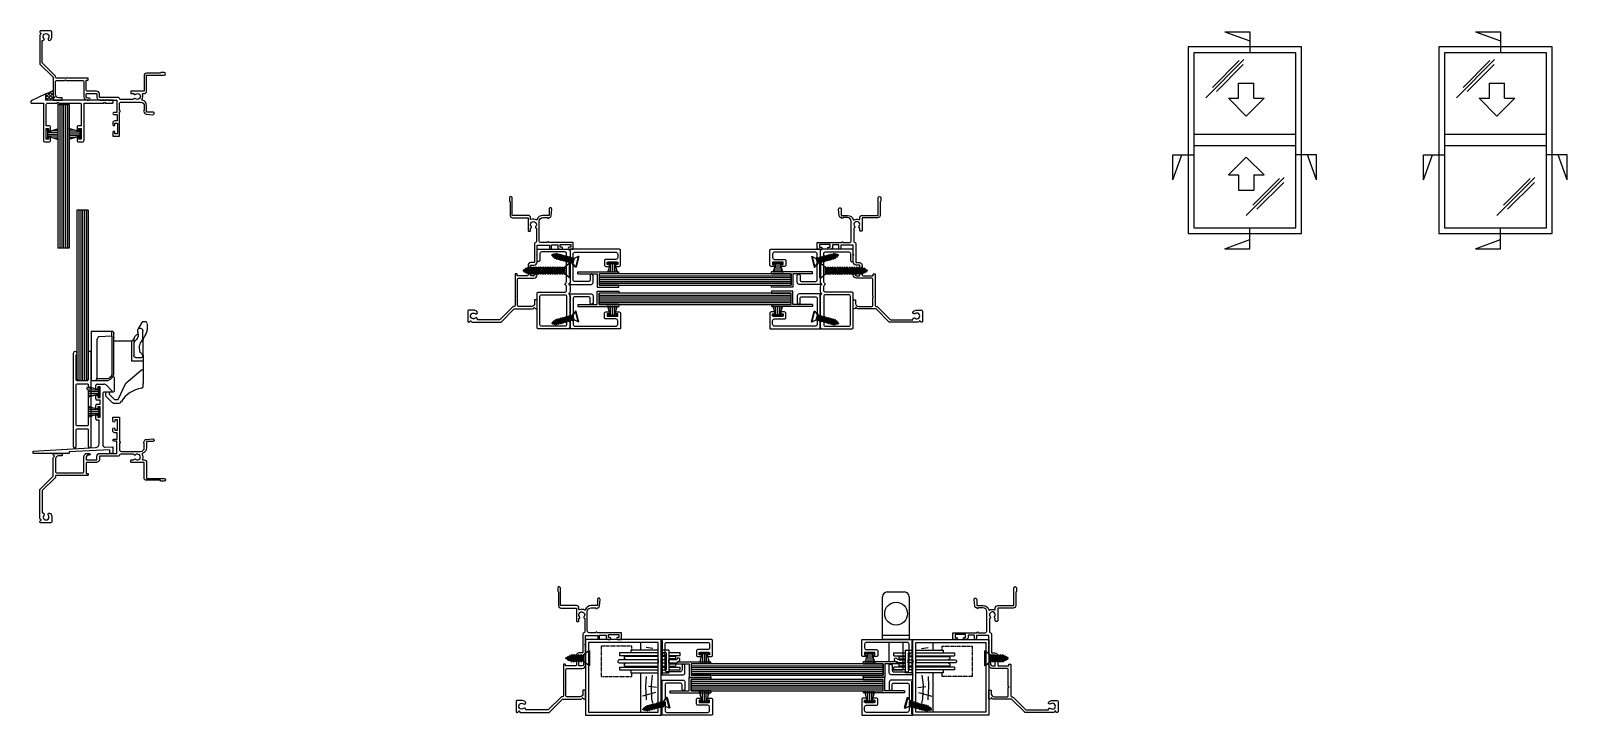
# Model space of a CAD drawing. Extents: x 16 to 826, y -80 to 281.
import ezdxf

# ---------------------------------------------------------------- set-up
doc = ezdxf.new("R2010")
doc.units = 0
doc.header["$MEASUREMENT"] = 0
doc.linetypes.add('DASHED', pattern=[0.75, 0.5, -0.25])
doc.layers.get('0').update_dxf_attribs({"linetype": 'CONTINUOUS'})
for name, color, linetype in [('CYAN', 4, 'CONTINUOUS'), ('GREY', 8, 'CONTINUOUS'), ('Magenta', 6, 'CONTINUOUS'), ('OUTLINE', 2, 'CONTINUOUS'), ('WHITE', 7, 'CONTINUOUS')]:
    doc.layers.add(name, color=color, linetype=linetype)

# ---------------------------------------------------------------- blocks, each defined once
blk = doc.blocks.new('NT6287PL')
at = {"layer": 'OUTLINE', "linetype": 'Continuous'}
for p, q in [((0, 0), (-21.71, 0)), ((-21.71, -1), (-21.71, 0)), ((0, -1), (0, 0)), ((-21.71, -1), (-11.31, -1)), ((-21.71, -7), (-11.31, -7)), ((-21.71, -8), (-21.71, -7)), ((-10.31, -8), (-21.71, -8)), ((-11.31, -1), (-11.31, -7)), ((0, -1), (-10.31, -1)), ((-10.31, -1), (-10.31, -8))]:
    blk.add_line(p, q, dxfattribs=at)
blk = doc.blocks.new('SHUGGPL')
at = {"linetype": 'DASHED'}
for p, q in [((-31.46, -14), (-31.46, 2)), ((-15.46, 2), (-31.46, 2)), ((-15.46, 0), (-15.46, 2)), ((-31.46, -14), (-15.46, -14)), ((-15.46, -14), (-15.46, -12))]:
    blk.add_line(p, q, dxfattribs=at)
for p, q in [((-1.6, 0), (-16, 0)), ((-16, 0), (-16, -1.5)), ((4, 0), (0, 0)), ((4, 0), (4, -12)), ((-1.6, -5.2), (-22.2, -5.2)), ((-22.2, -6.8), (-1.6, -6.8)), ((-1.6, -1.5), (-22, -1.5)), ((-22, -1.5), (-22, -3)), ((-1.6, -3), (-22, -3)), ((-1.6, -3.5), (-19.5, -3.5)), ((-19.5, -3.5), (-19.5, -4.7)), ((-19.5, -7.3), (-19.5, -8.5)), ((-1.6, -5.2), (-1.6, -6.8)), ((2.5, -1.5), (0, -1.5)), ((2.5, -3), (0, -3)), ((2.5, -3.5), (0, -3.5)), ((2.5, -5.2), (0, -5.2)), ((0, -5.2), (0, -6.8)), ((0, -6.8), (2.5, -6.8)), ((2.5, -1.5), (2.5, -10.5)), ((2.5, -6.8), (2.5, -5.2)), ((10, -1.5), (4, -1.5)), ((10, -3), (4, -3)), ((7.5, -3.5), (4, -3.5)), ((7.5, -4.7), (4, -4.7)), ((4, -6.8), (4, -5.2)), ((7.35, -5.2), (4, -5.2)), ((4, -6.8), (7.35, -6.8)), ((4, -7.3), (7.5, -7.3)), ((7.5, -3.5), (7.5, -4.7)), ((7.5, -7.3), (7.5, -8.5)), ((10, -3), (10, -1.5)), ((-22, -9), (-1.6, -9)), ((-22, -9), (-22, -10.5)), ((-22, -10.5), (-1.6, -10.5)), ((-19.5, -8.5), (-1.6, -8.5)), ((-16, -10.5), (-16, -12)), ((-16, -12), (-1.6, -12)), ((0, -8.5), (2.5, -8.5)), ((0, -9), (2.5, -9)), ((0, -10.5), (2.5, -10.5)), ((0, -12), (4, -12)), ((0.5, -12), (4, -12)), ((4, -8.5), (7.5, -8.5)), ((4, -9), (10, -9)), ((4, -10.5), (10, -10.5)), ((4, -12), (4, -11.5)), ((10, -10.5), (10, -9))]:
    blk.add_line(p, q)
for centre, radius, start, end in [((-22.2, -6), 0.8, 90, 270), ((-19.5, -6), 1.3, 37.97987, 90), ((-19.5, -6), 1.3, 270, 322.02013), ((7.5, -6), 1.3, 90, 142.02013), ((7.5, -6), 1.3, 217.97987, 270), ((7.35, -4.15), 1.05, 270, 334.37797), ((7.35, -4.15), 2.65, 270, 334.37797), ((9.02, -4.95), 0.8, 334.37797, 154.37797)]:
    blk.add_arc(centre, radius, start, end)
blk = doc.blocks.new('WOOD')
at = {"layer": 'GREY'}
for p, q in [((-9.11, -4), (-9.11, 0)), ((-9.11, -36.8), (-9.11, -16))]:
    blk.add_line(p, q, dxfattribs=at)
for points in [[(-2.85, -3.27), (-6.43, -2.6)], [(-6.43, -17.89), (-6.65, -23.02), (-6.32, -30.27)], [(-0.96, -23.8), (-5.2, -23.24)], [(-3.19, -17.33), (-3.75, -22.46), (-3.52, -29.72), (-2.97, -31.95)], [(-1.4, -26.48), (-8.33, -28.38)]]:
    blk.add_lwpolyline(points, dxfattribs=at)
blk = doc.blocks.new('03000')
at = {"flags": 128}
blk.add_lwpolyline([(-15.7, 13.2), (-15.7, 19.7), (-17.3, 19.7, -0.013709), (-17.33, 19.7, -0.972953), (-17.3, 20.7), (-15.6, 20.7), (-15.6, 24.1), (-16.8, 24.1, -0.006854), (-16.83, 24.1, -0.406206), (-17.8, 25.1), (-17.8, 26.15, -0.013709), (-17.8, 26.18, -0.972953), (-16.8, 26.15), (-16.8, 25.4), (-15.3, 25.4), (-15.3, 30.9), (-16.8, 30.9), (-16.8, 30.15, -0.013709), (-16.8, 30.12, -0.972953), (-17.8, 30.15), (-17.8, 32.2), (-14.3, 32.2), (-14.3, 19.4, -0.013709), (-14.28, 19.4, -0.972953), (-14.3, 18.6), (-14.3, 15.2, 0.006854), (-14.3, 15.17, 0.406206), (-13.3, 14.2), (-3.2, 14.2, 0.006854), (-3.15, 14.2, 0.406206), (-1.2, 16.2), (-1.2, 18.6, -0.013758), (-1.22, 18.6, -0.978429), (-1.2, 19.4, -0.00687), (-1.2, 19.43, -0.407248), (-0.2, 20.6), (3.24, 20.9, -0.014091), (3.28, 20.9, -1.015706), (3.3, 19.5), (0, 19.5), (0, 16.2, -0.005558), (0, 16.13, -0.323501), (-2.26, 13.14, 0.007989), (-2.27, 13.14, 0.482741), (-2.4, 12.77, -0.004297), (-2.38, 12.73, -0.246721), (-2.23, 10.1, 0.00872), (-2.23, 10.1, 0.5345), (-2, 9.75), (-1.3, 9.75, -0.006854), (-1.26, 9.75, -0.406206), (0, 8.45), (0, 0), (9.3, 0, -0.013709), (9.34, 0, -0.972953), (9.3, -1.4), (7.5, -1.4), (7.1, -1), (0, -1, -0.006854), (-0.04, -1, -0.406206), (-1.3, 0.3), (-1.3, 8.45), (-8.05, 8.45, -0.006854), (-8.06, 8.45, -0.406206), (-8.3, 8.7), (-8.3, 9.5, -0.006854), (-8.3, 9.51, -0.406206), (-8.05, 9.75), (-6.82, 9.75, -0.008856), (-6.81, 9.77, -0.544447), (-5.77, 10.1, 0.019747), (-5.68, 10.03, 2.022156), (-5.77, 12.45, -0.008856), (-5.79, 12.44, -0.544447), (-6.82, 12.8), (-13.8, 12.8, 0.006854), (-13.81, 12.8, 0.406206), (-14.3, 12.3, -0.006854), (-14.3, 12.29, -0.406206), (-14.8, 11.8), (-24.7, 11.8, 0.006854), (-24.71, 11.8, 0.406206), (-24.9, 11.6), (-24.9, 9.95, -0.006854), (-24.9, 9.91, -0.406206), (-26.4, 8.45), (-31.3, 8.45, 0.006854), (-31.31, 8.45, 0.406206), (-31.8, 7.95), (-31.8, 2.6), (-31.05, 2.6, -0.006854), (-31.04, 2.6, -0.406206), (-30.8, 2.35), (-30.8, 1.85, -0.006854), (-30.8, 1.84, -0.406206), (-31.05, 1.6), (-47.5, 1.6, 0.006672), (-47.51, 1.6, 0.394326), (-48, 1.12, -0.003245), (-48, 1.1, -0.184743), (-48.41, 0.19), (-55, -6.4), (-55, -18.23), (-54.77, -18.23, -0.00979), (-54.75, -18.23, -0.614668), (-54.19, -19.44, 0.019624), (-54.26, -19.54, 1.987458), (-51.81, -19.44, -0.013724), (-51.84, -19.41, -0.974591), (-50.66, -18.52, -0.002952), (-50.64, -18.55, -0.167753), (-50, -20.4), (-50, -22.9, -0.006854), (-50, -22.91, -0.406206), (-50.5, -23.4), (-55.79, -23.4, -0.005592), (-55.8, -23.4, -0.325644), (-56.27, -23.04, -0.00722), (-56.27, -23.02, -0.430412), (-55.7, -22.09, 0.011803), (-55.69, -22.09, 0.783193), (-55.71, -21.7, -0.005938), (-55.72, -21.7, -0.347338), (-56.3, -20.97), (-56.3, -5.94, -0.003427), (-56.3, -5.94, -0.195352), (-56.24, -5.8), (-49.3, 1.14), (-49.3, 10.77, -0.005919), (-49.3, 10.79, -0.346086), (-48.71, 11.5, 0.011952), (-48.7, 11.51, 0.796811), (-48.71, 11.9, -0.005938), (-48.72, 11.9, -0.347338), (-49.3, 12.63), (-49.3, 13.2), (-44.6, 13.2), (-44.6, 11.9), (-46.5, 11.9, 0.006854), (-46.54, 11.9, 0.406206), (-48, 10.4), (-48, 3.4, 0.006854), (-48, 3.39, 0.406206), (-47.5, 2.9), (-43.2, 2.9), (-42.8, 2.5), (-42.4, 2.9), (-33.6, 2.9, 0.006854), (-33.59, 2.9, 0.406206), (-33.1, 3.4), (-33.1, 11.45, -0.006854), (-33.1, 11.5, -0.406206), (-31.35, 13.2), (-30.3, 13.2, -0.013709), (-30.27, 13.2, -0.972953), (-30.3, 12.2), (-31.05, 12.2, 0.006854), (-31.07, 12.2, 0.406206), (-31.8, 11.45), (-31.8, 9.95, 0.006854), (-31.8, 9.94, 0.406206), (-31.6, 9.75), (-26.4, 9.75, 0.006854), (-26.39, 9.75, 0.406206), (-26.2, 9.95), (-26.2, 11.6, -0.006854), (-26.2, 11.64, -0.406206), (-24.6, 13.2), (-21.2, 13.2), (-20.8, 12.8), (-20.4, 13.2), (-15.7, 13.2)], format="xyb", dxfattribs=at)
blk = doc.blocks.new('wp48x65')
for p, q in [((0, -2.4), (0, 2.4)), ((0, 2.4), (0.6, 2.4)), ((0.6, 1.13), (6.5, 2.9)), ((0.6, 2.4), (0.6, -2.4)), ((0.6, 1), (6.5, 1)), ((0.6, 0), (6.5, 0)), ((3.5, 2), (6.5, 2)), ((0.6, -2.4), (0, -2.4)), ((0.6, -1), (6.5, -1)), ((0.6, -1.13), (6.5, -2.9)), ((3.5, -2), (6.5, -2))]:
    blk.add_line(p, q)
blk = doc.blocks.new('n1384')
at = {"flags": 128}
blk.add_lwpolyline([(-43.11, -0.43, 0.287878), (-43.25, -0.66), (-43.25, -1.25, 0.414214), (-43, -1.5), (-36.55, -1.5), (-36.55, -21.2, 0.414214), (-35.75, -22), (-33.65, -22, 0.414214), (-32.85, -21.2), (-32.85, -19.75, 0.414214), (-33.35, -19.25, 0.414214), (-33.85, -19.75), (-33.85, -20.5), (-35.05, -20.5), (-35.05, -15), (-33.85, -15), (-33.85, -15.75, 0.414214), (-33.35, -16.25, 0.414214), (-32.85, -15.75), (-32.85, -14.3, 0.414214), (-33.65, -13.5), (-34.25, -13.5), (-35.05, -13.5), (-35.05, -2.3, -0.414214), (-34.25, -1.5), (-29.3, -1.5), (-28.9, -1.1), (-28.5, -1.5), (-17.4, -1.5, -0.414214), (-16.65, -2.25), (-16.65, -13.5), (-18.05, -13.5, 0.414214), (-18.85, -14.3), (-18.85, -15.75, 1), (-17.85, -15.75), (-17.85, -15), (-16.65, -15), (-16.65, -20.5), (-17.85, -20.5), (-17.85, -19.75, 0.414214), (-18.35, -19.25, 0.414214), (-18.85, -19.75), (-18.85, -21.2, 0.414214), (-18.05, -22), (-15.95, -22, 0.414214), (-15.15, -21.2), (-15.15, -1.5), (-4.75, -1.5), (-4.35, -1.1), (-3.95, -1.5), (0, -1.5, 0.414214), (0.25, -1.25), (0.25, -0.25, 0.414214), (0, 0), (-35.3, 0), (-35.3, 2.94, 0.552942), (-35.66, 3.16), (-43.11, -0.43)], format="xyb", dxfattribs=at)
blk = doc.blocks.new('n1383')
at = {"flags": 128}
for points in [[(17.5, -27.7), (17.5, -36.3), (17.1, -36.7), (17.5, -37.1), (17.5, -39.9, -0.414214), (16.1, -41.3), (0.8, -41.3, -0.414214), (0, -40.5), (0, -22.6, -0.414214), (0.8, -21.8), (14.75, -21.8, 0.414214), (15.5, -21.05), (15.5, -19.1, 0.272842), (14.78, -17.88, -0.589574), (14.78, -17.52, 0.272842), (15.5, -16.3), (15.5, -1.45, 0.414214), (14.75, -0.7), (2.25, -0.7, 0.414214), (1.5, -1.45), (1.5, -5, -0.414214), (0.75, -5.75, -0.414214), (0, -5), (0, 0, -0.414214), (0.8, 0.8), (16.1, 0.8, -0.414214), (17.5, -0.6), (17.5, -7.3), (17.1, -7.7), (17.5, -8.1), (17.5, -11.75), (17.1, -12.15), (17.5, -12.55), (17.5, -16.3, -0.272842), (16.78, -17.52, 0.589574), (16.78, -17.88, -0.272842), (17.5, -19.1), (17.5, -21.4, -0.272842), (16.78, -22.62, 0.589574), (16.78, -22.97, -0.272842), (17.5, -24.2), (17.5, -26.9), (17.1, -27.3)], [(15.5, -39.05, -0.414214), (14.75, -39.8), (2.25, -39.8, -0.414214), (1.5, -39.05), (1.5, -24.05, -0.414214), (2.25, -23.3), (14.75, -23.3, -0.414214), (15.5, -24.05)]]:
    blk.add_lwpolyline(points, format="xyb", close=True, dxfattribs=at)
blk = doc.blocks.new('n1382')
at = {"flags": 128}
blk.add_lwpolyline([(19.78, -6.8), (25.28, -6.8), (25.28, -8), (24.53, -8, 1), (24.53, -9), (26.03, -9, 0.414214), (26.78, -8.25), (26.78, -0.5, 0.414214), (26.28, 0), (0, 0, 0.668179), (-0.14, -0.34), (0.28, -0.76), (0.28, -17.74), (-0.14, -18.16, 0.668179), (0, -18.5), (11.28, -18.5, 0.414214), (12.28, -17.5), (12.28, -13.75, 1), (10.78, -13.75), (10.78, -16, -0.414214), (9.78, -17), (2.78, -17, -0.414214), (1.78, -16), (1.78, -8.1), (1.18, -7.5), (1.78, -6.9), (1.78, -2.5, -0.414214), (2.78, -1.5), (24.28, -1.5, -0.414214), (25.28, -2.5), (25.28, -4.3, -0.414214), (24.28, -5.3), (19.03, -5.3, 0.414214), (18.28, -6.05), (18.28, -8.25, 0.414214), (19.03, -9), (20.53, -9, 1), (20.53, -8), (19.78, -8)], format="xyb", close=True, dxfattribs=at)
blk = doc.blocks.new('wp48x55')
for p, q in [((0, 2.4), (0.6, 2.4)), ((0, -2.4), (0, 2.4)), ((0.6, 1.13), (5.5, 2.6)), ((0.6, 2.4), (0.6, -2.4)), ((0.6, 1), (5.5, 1)), ((0.6, 0), (5.5, 0)), ((3.5, 2), (5.5, 2)), ((0.6, -2.4), (0, -2.4)), ((0.6, -1), (5.5, -1)), ((0.6, -1.13), (5.5, -2.6)), ((3.5, -2), (5.5, -2))]:
    blk.add_line(p, q)
blk = doc.blocks.new('CS4G12')
for p, q in [((2.9, 0.38), (-2.9, 0.38)), ((-2.9, 0.38), (-2.9, 0)), ((2.9, 0), (-2.9, 0)), ((-2.9, 0), (-1.32, -1.88)), ((2.9, 0), (1.32, -1.88)), ((2.9, 0.38), (2.9, 0)), ((-1.54, -1.83), (-1.09, -2.22)), ((-1.54, -1.83), (-1.36, -1.83)), ((-1.54, -2.78), (-1.09, -2.78)), ((-1.54, -2.78), (-1.09, -3.17)), ((-1.54, -3.73), (-1.09, -4.12)), ((-1.54, -3.73), (-1.09, -3.73)), ((-1.54, -4.68), (-1.09, -5.07)), ((-1.54, -4.68), (-1.09, -4.68)), ((-1.54, -5.63), (-1.09, -6.02)), ((-1.54, -5.63), (-1.09, -5.63)), ((-1.54, -6.58), (-1.09, -6.57)), ((-1.54, -6.58), (-1.09, -6.96)), ((-1.54, -7.52), (-1.09, -7.91)), ((-1.54, -7.52), (-1.09, -7.52)), ((1.32, -1.88), (-1.32, -1.88)), ((-1.09, -2.22), (-1.09, -2.78)), ((-1.09, -2.22), (1.09, -3.05)), ((-1.09, -2.78), (1.09, -3.55)), ((-1.09, -3.17), (1.09, -4)), ((-1.09, -3.31), (-1.09, -3.73)), ((-1.09, -3.73), (1.09, -4.5)), ((-1.09, -4.68), (-1.09, -4.12)), ((-1.09, -4.12), (1.09, -4.94)), ((-1.09, -4.68), (1.09, -5.45)), ((-1.09, -5.07), (-1.09, -5.63)), ((-1.09, -5.07), (1.09, -5.89)), ((-1.09, -5.63), (1.09, -6.4)), ((-1.09, -6.02), (-1.09, -6.57)), ((-1.09, -6.02), (1.09, -6.84)), ((-1.09, -6.57), (1.09, -7.34)), ((-1.09, -6.96), (1.09, -7.79)), ((-1.09, -7.52), (-1.09, -6.96)), ((-1.09, -7.52), (1.09, -8.29)), ((-1.09, -7.91), (1.09, -8.74)), ((-1.09, -7.91), (-1.09, -8.47)), ((-0.97, -1.88), (1.09, -2.6)), ((0.5, -1.88), (1.09, -2.1)), ((1.54, -2), (1.09, -2.1)), ((1.09, -2.1), (1.09, -2.6)), ((1.54, -2.95), (1.09, -2.6)), ((1.54, -2.95), (1.09, -3.05)), ((1.09, -3.05), (1.09, -3.55)), ((1.54, -3.9), (1.09, -3.55)), ((1.54, -3.9), (1.09, -4)), ((1.09, -4), (1.09, -4.5)), ((1.54, -4.85), (1.09, -4.5)), ((1.54, -4.85), (1.09, -4.94)), ((1.09, -4.94), (1.09, -5.45)), ((1.54, -5.8), (1.09, -5.45)), ((1.54, -5.8), (1.09, -5.89)), ((1.09, -5.89), (1.09, -6.4)), ((1.54, -6.75), (1.09, -6.4)), ((1.54, -6.75), (1.09, -6.84)), ((1.09, -6.84), (1.09, -7.34)), ((1.54, -7.69), (1.09, -7.34)), ((1.54, -7.69), (1.09, -7.79)), ((1.09, -7.79), (1.09, -8.29)), ((1.54, -2), (1.34, -1.85)), ((-1.54, -8.47), (-1.09, -8.86)), ((-1.54, -8.47), (-1.09, -8.47)), ((-1.54, -9.42), (-1.09, -9.81)), ((-1.54, -9.42), (-1.09, -9.42)), ((-1.54, -10.37), (-1.09, -10.76)), ((-1.54, -10.37), (-1.09, -10.37)), ((-1.54, -11.32), (-1.09, -11.7)), ((-1.54, -11.32), (-1.09, -11.32)), ((-1.09, -8.47), (1.09, -9.24)), ((-1.09, -8.86), (1.09, -9.68)), ((-1.09, -8.86), (-1.09, -9.42)), ((-1.09, -9.42), (1.09, -10.19)), ((-1.09, -9.81), (1.09, -10.63)), ((-1.09, -9.81), (-1.09, -10.37)), ((-1.09, -10.37), (1.09, -11.14)), ((-1.09, -10.76), (1.09, -11.58)), ((-1.09, -10.76), (-1.09, -11.32)), ((-1.09, -11.32), (0.7, -11.95)), ((-1.09, -11.7), (0.7, -12.38)), ((-1.09, -11.7), (-0.61, -12.44)), ((-1.06, -12.44), (-0.61, -12.83)), ((-1.06, -12.44), (-0.61, -12.44)), ((-0.61, -12.44), (0.32, -12.76)), ((-0.61, -12.83), (-0.13, -13.63)), ((-0.61, -12.83), (0.31, -13.18)), ((-0.13, -13.63), (0.14, -13.63)), ((0.31, -13.18), (0.14, -13.63)), ((0.73, -13.09), (0.31, -13.18)), ((0.7, -12.38), (0.32, -12.76)), ((0.73, -13.09), (0.32, -12.76)), ((1.09, -11.58), (0.7, -11.95)), ((1.13, -12.29), (0.7, -11.95)), ((1.13, -12.29), (0.7, -12.38)), ((1.54, -8.64), (1.09, -8.29)), ((1.54, -8.64), (1.09, -8.74)), ((1.09, -8.74), (1.09, -9.24)), ((1.54, -9.59), (1.09, -9.24)), ((1.54, -9.59), (1.09, -9.68)), ((1.09, -9.68), (1.09, -10.19)), ((1.54, -10.54), (1.09, -10.19)), ((1.54, -10.54), (1.09, -10.63)), ((1.09, -10.63), (1.09, -11.14)), ((1.54, -11.49), (1.09, -11.14)), ((1.54, -11.49), (1.09, -11.58))]:
    blk.add_line(p, q)
blk = doc.blocks.new('cs6g25')
at = {"linetype": 'Continuous'}
for p, q in [((3.86, 0.5), (-3.86, 0.5)), ((3.86, 0), (-3.86, 0)), ((-2.05, -2.45), (-1.46, -2.96)), ((-2.05, -2.45), (-1.81, -2.45)), ((-2.05, -3.71), (-1.46, -3.71)), ((-2.05, -3.71), (-1.46, -4.23)), ((-2.05, -4.97), (-1.46, -5.49)), ((-2.05, -4.97), (-1.46, -4.97)), ((-2.05, -6.24), (-1.46, -6.76)), ((-2.05, -6.24), (-1.46, -6.24)), ((-2.05, -7.5), (-1.46, -8.02)), ((-2.05, -7.5), (-1.46, -7.5)), ((1.76, -2.5), (-1.76, -2.5)), ((-1.46, -2.96), (-1.46, -3.71)), ((-1.46, -2.96), (1.46, -4.06)), ((-1.46, -3.71), (1.46, -4.74)), ((-1.46, -4.23), (1.46, -5.33)), ((-1.46, -4.41), (-1.46, -4.97)), ((-1.46, -4.97), (1.46, -6)), ((-1.46, -6.24), (-1.46, -5.49)), ((-1.46, -5.49), (1.46, -6.59)), ((-1.46, -6.24), (1.46, -7.26)), ((-1.46, -6.76), (-1.46, -7.5)), ((-1.46, -6.76), (1.46, -7.86)), ((-1.46, -7.5), (1.46, -8.53)), ((-1.46, -8.02), (-1.46, -8.77)), ((-1.46, -8.02), (1.46, -9.12)), ((-1.3, -2.5), (1.46, -3.47)), ((0.66, -2.5), (1.46, -2.8)), ((1.46, -2.8), (1.46, -3.47)), ((2.05, -3.94), (1.46, -3.47)), ((2.05, -3.94), (1.46, -4.06)), ((1.46, -4.06), (1.46, -4.74)), ((2.05, -5.2), (1.46, -4.74)), ((2.05, -5.2), (1.46, -5.33)), ((1.46, -5.33), (1.46, -6)), ((2.05, -6.47), (1.46, -6)), ((2.05, -6.47), (1.46, -6.59)), ((1.46, -6.59), (1.46, -7.26)), ((2.05, -7.73), (1.46, -7.26)), ((2.05, -7.73), (1.46, -7.86)), ((1.46, -7.86), (1.46, -8.53)), ((2.05, -2.67), (1.79, -2.47)), ((-2.05, -8.77), (-1.46, -9.28)), ((-2.05, -8.77), (-1.46, -8.77)), ((-2.05, -10.03), (-1.46, -10.55)), ((-2.05, -10.03), (-1.46, -10.03)), ((-2.05, -11.3), (-1.46, -11.29)), ((-2.05, -11.3), (-1.46, -11.81)), ((-2.05, -12.56), (-1.46, -12.56)), ((-2.05, -12.56), (-1.46, -13.08)), ((-2.05, -13.82), (-1.46, -13.82)), ((-2.05, -13.82), (-1.46, -14.34)), ((-2.05, -15.09), (-1.46, -15.09)), ((-2.05, -15.09), (-1.46, -15.61)), ((-1.46, -8.77), (1.46, -9.79)), ((-1.46, -9.28), (1.46, -10.38)), ((-1.46, -10.03), (-1.46, -9.28)), ((-1.46, -10.03), (1.46, -11.06)), ((-1.46, -10.55), (-1.46, -11.29)), ((-1.46, -10.55), (1.46, -11.65)), ((-1.46, -11.29), (1.46, -12.32)), ((-1.46, -11.81), (1.46, -12.91)), ((-1.46, -12), (-1.46, -12.56)), ((-1.46, -12.56), (1.46, -13.59)), ((-1.46, -13.82), (-1.46, -13.08)), ((-1.46, -13.08), (1.46, -14.18)), ((-1.46, -13.82), (1.46, -14.85)), ((-1.46, -14.34), (-1.46, -15.09)), ((-1.46, -14.34), (1.46, -15.44)), ((-1.46, -15.09), (1.46, -16.11)), ((-1.46, -15.61), (-1.46, -16.35)), ((-1.46, -15.61), (1.46, -16.71)), ((2.05, -8.99), (1.46, -8.53)), ((2.05, -8.99), (1.46, -9.12)), ((1.46, -9.12), (1.46, -9.79)), ((2.05, -10.26), (1.46, -9.79)), ((2.05, -10.26), (1.46, -10.38)), ((1.46, -10.38), (1.46, -11.06)), ((2.05, -11.52), (1.46, -11.06)), ((2.05, -11.52), (1.46, -11.65)), ((1.46, -11.65), (1.46, -12.32)), ((2.05, -12.79), (1.46, -12.32)), ((2.05, -12.79), (1.46, -12.91)), ((1.46, -12.91), (1.46, -13.59)), ((2.05, -14.05), (1.46, -13.59)), ((2.05, -14.05), (1.46, -14.18)), ((1.46, -14.18), (1.46, -14.85)), ((2.05, -15.32), (1.46, -14.85)), ((2.05, -15.32), (1.46, -15.44)), ((1.46, -15.44), (1.46, -16.11)), ((2.05, -16.58), (1.46, -16.11)), ((-2.05, -16.35), (-1.46, -16.35)), ((-2.05, -16.35), (-1.46, -16.87)), ((-2.05, -17.62), (-1.46, -17.62)), ((-2.05, -17.62), (-1.46, -18.13)), ((-2.05, -18.88), (-1.46, -18.88)), ((-2.05, -18.88), (-1.46, -19.4)), ((-2.05, -20.15), (-1.46, -20.14)), ((-2.05, -20.15), (-1.46, -20.66)), ((-2.05, -21.41), (-1.46, -21.41)), ((-2.05, -21.41), (-1.46, -21.93)), ((-1.46, -16.35), (1.46, -17.38)), ((-1.46, -16.87), (-1.46, -17.62)), ((-1.46, -16.87), (1.46, -17.97)), ((-1.46, -17.62), (1.46, -18.64)), ((-1.46, -18.13), (-1.46, -18.88)), ((-1.46, -18.13), (1.46, -19.23)), ((-1.46, -18.88), (1.46, -19.91)), ((-1.46, -19.4), (-1.46, -20.14)), ((-1.46, -19.4), (1.46, -20.5)), ((-1.46, -20.14), (1.46, -21.17)), ((-1.46, -20.66), (-1.46, -21.41)), ((-1.46, -20.66), (1.46, -21.76)), ((-1.46, -21.41), (0.93, -22.25)), ((-1.46, -21.93), (-0.82, -22.9)), ((-1.46, -21.93), (0.93, -22.83)), ((-1.41, -22.91), (-0.82, -22.9)), ((-1.41, -22.91), (-0.82, -23.42)), ((-0.82, -22.9), (0.42, -23.34)), ((-0.82, -23.42), (0.42, -23.89)), ((-0.82, -23.42), (-0.17, -24.5)), ((0.42, -23.89), (0.18, -24.5)), ((0.93, -22.83), (0.42, -23.34)), ((0.97, -23.77), (0.42, -23.34)), ((0.97, -23.77), (0.42, -23.89)), ((1.46, -21.76), (0.93, -22.25)), ((1.51, -22.71), (0.93, -22.25)), ((1.51, -22.71), (0.93, -22.83)), ((2.05, -16.58), (1.46, -16.71)), ((1.46, -16.71), (1.46, -17.38)), ((2.05, -17.84), (1.46, -17.38)), ((2.05, -17.84), (1.46, -17.97)), ((1.46, -17.97), (1.46, -18.64)), ((2.05, -19.11), (1.46, -18.64)), ((2.05, -19.11), (1.46, -19.23)), ((1.46, -19.23), (1.46, -19.91)), ((2.05, -20.37), (1.46, -19.91)), ((2.05, -20.37), (1.46, -20.5)), ((1.46, -20.5), (1.46, -21.17)), ((2.05, -21.64), (1.46, -21.17)), ((2.05, -21.64), (1.46, -21.76)), ((-0.17, -24.5), (0.18, -24.5))]:
    blk.add_line(p, q, dxfattribs=at)
for p, q in [((-3.86, 0.5), (-3.86, 0)), ((-3.86, 0), (-1.76, -2.5)), ((3.86, 0), (1.76, -2.5)), ((3.86, 0.5), (3.86, 0)), ((2.05, -2.67), (1.46, -2.8))]:
    blk.add_line(p, q)
blk = doc.blocks.new('SHUGGLK')
for p, q in [((-11.5, 25), (-2.5, 25)), ((-14, 0), (-14, 22.5)), ((0, 22.5), (0, 0)), ((0, 2), (-14, 2)), ((0, 0), (-14, 0)), ((-10.6, -11.9), (-10.6, -1.55)), ((-10.6, -1.55), (-3.4, -1.55)), ((-3.4, -1.55), (-3.4, -11.9)), ((-10.6, -16.23), (-10.6, -12.9)), ((-3.4, -12.9), (-3.4, -16.23)), ((-10.4, -16.23), (-10.6, -16.23)), ((-3.4, -16.23), (-8.9, -16.23))]:
    blk.add_line(p, q)
blk.add_circle((-6.88, 13.55), 6)
for centre, start, end in [((-11.5, 22.5), 90, 180), ((-2.5, 22.5), 0, 90)]:
    blk.add_arc(centre, 2.5, start, end)
blk = doc.blocks.new('cs6g12')
for p, q in [((-3.86, 0.5), (-3.86, 0)), ((3.86, 0.5), (-3.86, 0.5)), ((-3.86, 0), (-1.76, -2.5)), ((3.86, 0), (-3.86, 0)), ((3.86, 0), (1.76, -2.5)), ((3.86, 0.5), (3.86, 0)), ((-2.05, -2.59), (-1.46, -3.11)), ((-2.05, -2.59), (-1.46, -2.59)), ((-2.05, -3.85), (-1.46, -4.37)), ((-2.05, -3.85), (-1.46, -3.85)), ((-2.05, -5.12), (-1.46, -5.63)), ((-2.05, -5.12), (-1.46, -5.12)), ((-2.05, -6.38), (-1.46, -6.9)), ((-2.05, -6.38), (-1.46, -6.38)), ((-2.05, -7.65), (-1.46, -7.64)), ((-2.05, -7.65), (-1.46, -8.16)), ((1.76, -2.5), (-1.76, -2.5)), ((-1.46, -2.5), (-1.46, -2.59)), ((-1.46, -2.59), (1.46, -3.61)), ((-1.46, -3.11), (1.46, -4.21)), ((-1.46, -3.11), (-1.46, -3.85)), ((-1.46, -3.85), (1.46, -4.88)), ((-1.46, -4.37), (1.46, -5.47)), ((-1.46, -4.37), (-1.46, -5.12)), ((-1.46, -5.12), (1.46, -6.14)), ((-1.46, -5.63), (1.46, -6.73)), ((-1.46, -5.63), (-1.46, -6.38)), ((-1.46, -6.38), (1.46, -7.41)), ((-1.46, -6.9), (1.46, -8)), ((-1.46, -6.9), (-1.46, -7.64)), ((-1.46, -7.64), (1.46, -8.67)), ((0.29, -2.5), (1.46, -2.94)), ((2.05, -2.82), (1.46, -2.94)), ((1.46, -2.94), (1.46, -3.61)), ((2.05, -4.08), (1.46, -3.61)), ((2.05, -4.08), (1.46, -4.21)), ((1.46, -4.21), (1.46, -4.88)), ((2.05, -5.34), (1.46, -4.88)), ((2.05, -5.34), (1.46, -5.47)), ((1.46, -5.47), (1.46, -6.14)), ((2.05, -6.61), (1.46, -6.14)), ((2.05, -6.61), (1.46, -6.73)), ((1.46, -6.73), (1.46, -7.41)), ((2.05, -7.87), (1.46, -7.41)), ((2.05, -7.87), (1.46, -8)), ((1.46, -8), (1.46, -8.67)), ((2.05, -2.82), (1.65, -2.5)), ((-2.05, -8.91), (-1.46, -9.43)), ((-2.05, -8.91), (-1.46, -8.91)), ((-1.46, -8.16), (1.46, -9.26)), ((-1.46, -8.16), (-1.46, -8.91)), ((-1.46, -8.91), (0.93, -9.75)), ((-1.46, -9.43), (0.93, -10.33)), ((-1.46, -9.43), (-0.82, -10.4)), ((-1.41, -10.41), (-0.82, -10.4)), ((-1.41, -10.41), (-0.82, -10.92)), ((-0.82, -10.4), (0.42, -10.84)), ((-0.82, -10.92), (-0.17, -12)), ((-0.82, -10.92), (0.42, -11.39)), ((-0.17, -12), (0.18, -12)), ((0.42, -11.39), (0.18, -12)), ((0.93, -10.33), (0.42, -10.84)), ((0.97, -11.27), (0.42, -10.84)), ((0.97, -11.27), (0.42, -11.39)), ((1.46, -9.26), (0.93, -9.75)), ((1.51, -10.21), (0.93, -9.75)), ((1.51, -10.21), (0.93, -10.33)), ((2.05, -9.14), (1.46, -8.67)), ((2.05, -9.14), (1.46, -9.26))]:
    blk.add_line(p, q)
blk = doc.blocks.new('sw_lock')
at = {"layer": 'GREY', "linetype": 'Continuous'}
for p, q in [((0, 26), (0, 0)), ((0, 26), (11, 26)), ((11, 23.56), (11, 26)), ((11.95, 25.08), (12, 24.79)), ((12, 4), (12, 25)), ((24.78, 24.43), (24.41, 24.26)), ((24.51, 25.73), (24.58, 25.43)), ((25.5, 28.48), (24.57, 26.91)), ((24.58, 25.44), (24.66, 25.13)), ((24.66, 25.14), (24.71, 24.93)), ((26.38, 27.38), (25.43, 27.38)), ((26.73, 30.52), (25.5, 28.48)), ((27.35, 22.98), (27.28, 25.17)), ((28.46, 31), (27.54, 31)), ((28.42, 23.73), (28.96, 24.64)), ((29.5, 29.93), (29.5, 26.65)), ((3, 21.05), (3, 1)), ((4, 23.22), (11, 23.56)), ((11.17, 4), (11.17, 18.7)), ((11.97, 22.84), (12, 22.59)), ((12, 21), (21.5, 21)), ((21.5, 10.17), (21.5, 21)), ((22.5, 21.45), (22.5, 12.99)), ((24.34, 22.26), (24.34, 22.26)), ((26.12, 19.91), (26.11, 19.91)), ((26.12, 19.91), (26.85, 21)), ((27.5, 13.6), (27.5, 20.93)), ((27.5, 10.17), (21.5, 10.17)), ((23.5, 12.16), (26.27, 12.16)), ((27.5, 13.35), (27.5, -1.35)), ((0, 0), (8, 0)), ((3, 1), (8.17, 1)), ((12.4, -5), (12.4, 1)), ((18.22, -1.43), (26.36, 5.44)), ((27.5, 5.44), (26.36, 5.44)), ((7.5, -6), (7.5, -7.17)), ((7.5, -6), (11.4, -6)), ((9.5, -6), (9.5, -7.17)), ((9.5, -7.17), (12.33, -10)), ((14.23, -10), (18.22, -1.43)), ((26.64, -4.08), (26.64, -4.03)), ((26.64, -4.09), (26.64, -4.08)), ((26.64, -4.09), (26.71, -4.08)), ((27.49, -1.02), (27.5, -1.6)), ((27.5, -3.1), (27.5, -1.6)), ((8.09, -8.59), (10.91, -11.41)), ((12.33, -10), (14.23, -10)), ((12.33, -12), (14.23, -12)), ((16, -10.93), (16, -10.93))]:
    blk.add_line(p, q, dxfattribs=at)
for points in [[(24.71, 24.93, 0), (24.81, 24.21, 0), (24.74, 23.35, 0), (24.48, 22.53, 0), (24.34, 22.26, 0)], [(24.57, 26.91, 0), (24.47, 26.67, 0), (24.42, 26.43, 0), (24.42, 26.2, 0), (24.45, 25.97, 0)], [(24.57, 26.91, 0), (24.47, 26.7, 0), (24.42, 26.45, 0), (24.42, 26.22, 0), (24.45, 25.99, 0), (24.51, 25.72, 0)], [(25.43, 27.38, 0), (25.1, 27.34, 0), (24.81, 27.19, 0), (24.59, 26.95, 0), (24.57, 26.91, 0)], [(26.38, 27.38, 0), (26.68, 27.33, 0), (26.95, 27.19, 0), (27.17, 26.97, 0), (27.31, 26.7, 0), (27.37, 26.4, 0)], [(27.28, 25.17, 0), (27.27, 25.39, 0), (27.27, 25.63, 0), (27.28, 25.85, 0), (27.3, 26.05, 0), (27.32, 26.21, 0), (27.34, 26.33, 0), (27.37, 26.4, 0)], [(4, 23.22, 0), (3.8, 23, 0), (3.62, 22.75, 0), (3.46, 22.49, 0), (3.33, 22.24, 0), (3.22, 21.99, 0), (3.14, 21.77, 0), (3.08, 21.56, 0), (3.03, 21.37, 0), (3.01, 21.2, 0), (3, 21.05, 0)], [(11.17, 18.7, 0), (11.16, 19.62, 0), (11.14, 20.52, 0), (11.12, 21.36, 0), (11.1, 22.1, 0), (11.07, 22.73, 0), (11.03, 23.22, 0), (11, 23.56, 0)], [(24.41, 24.26, 0), (23.95, 24.04, 0), (23.43, 23.65, 0), (23, 23.16, 0), (22.69, 22.59, 0), (22.51, 21.97, 0), (22.49, 21.86, 0)], [(22.5, 21.45, 0), (22.5, 21.65, 0), (22.49, 21.8, 0), (22.49, 21.86, 0)], [(23.51, 21.25, 0), (23.21, 20.95, 0), (22.93, 20.56, 0), (22.7, 20.09, 0), (22.55, 19.57, 0), (22.5, 19.04, 0)], [(24.34, 22.26, 0), (24.3, 22.2, 0), (23.93, 21.68, 0), (23.51, 21.25, 0)], [(24.42, 24.25, 0), (24.42, 24.25, 0), (24.41, 24.26, 0), (24.41, 24.26, 0)], [(25.51, 17.73, 0), (25.59, 18.47, 0), (25.79, 19.21, 0), (26.11, 19.91, 0)], [(25.51, 17.46, 0), (25.51, 17.6, 0), (25.51, 17.73, 0)], [(25.89, 14.84, 0), (25.81, 14.98, 0), (25.73, 15.25, 0), (25.66, 15.65, 0), (25.6, 16.17, 0), (25.55, 16.78, 0), (25.51, 17.46, 0)], [(26.85, 21, 0), (26.89, 21.07, 0), (27.16, 21.68, 0), (27.31, 22.32, 0), (27.35, 22.98, 0)], [(27.5, 21, 0), (27.56, 21.77, 0), (27.76, 22.59, 0)], [(27.76, 22.59, 0), (28.42, 23.73, 0)], [(23.5, 12.16, 0), (23.19, 12.21, 0), (22.91, 12.35, 0), (22.69, 12.57, 0), (22.55, 12.85, 0), (22.5, 13.16, 0)], [(27.27, 13.16, 0), (27.05, 13.55, 0), (26.79, 13.92, 0), (26.5, 14.26, 0), (26.2, 14.56, 0), (25.89, 14.84, 0)], [(26.27, 12.16, 0), (26.58, 12.21, 0), (26.86, 12.35, 0), (27.08, 12.57, 0), (27.22, 12.85, 0), (27.27, 13.16, 0)], [(8.17, 1, 0), (8.76, 1.06, 0), (9.33, 1.23, 0), (9.85, 1.51, 0), (10.3, 1.88, 0), (10.67, 2.34, 0), (10.95, 2.86, 0), (11.12, 3.42, 0), (11.17, 4, 0)], [(27.5, -3.1, 0), (27.5, -3.09, 0), (27.49, -3.05, 0)], [(16, -10.93, 0), (16.01, -10.89, 0), (16.02, -10.84, 0)]]:
    blk.add_polyline3d(points, dxfattribs=at)
for centre, radius, start, end in [((11, 25), 1, 0, 90), ((27.58, 30), 1, 89.99999, 148.8335), ((28.5, 30), 1, 0, 90), ((25.5, 26.66), 4, 329.78783, 360), ((21.5, 22), 1, 270, 352.0914), ((2, 1), 1, 270, 360), ((8, 4), 4, 270, 0), ((11.4, 1), 1, 0, 87.54919), ((9.5, -7.17), 2, 180, 225), ((11.4, -5), 1, 270, 0), ((28.68, -18.95), 15, 97.81888, 148.21536), ((26.5, -3.1), 1, 277.81822, 0), ((12.33, -10), 2, 225, 270), ((14.23, -10), 2, 270, 332.30039)]:
    blk.add_arc(centre, radius, start, end, dxfattribs=at)
blk = doc.blocks.new('n1381')
for points in [[(-7.9, -0.75), (-7.9, -49.85, 0.006854), (-7.9, -49.87, 0.406206), (-7.15, -50.6, 0.006854), (-7.13, -50.6, 0.406206), (-6.4, -49.85), (-6.4, -41.1, -0.006854), (-6.4, -41.09, -0.406206), (-5.9, -40.6), (-0.5, -40.6, -0.006854), (-0.49, -40.6, -0.406206), (0, -41.1), (0, -49.85, 0.006854), (0, -49.87, 0.406206), (0.75, -50.6, 0.006854), (0.77, -50.6, 0.406206), (1.5, -49.85), (1.5, -19.64), (1.1, -19.24), (1.5, -18.84), (1.5, 0, 0.006854), (1.5, 0.01, 0.406206), (1.25, 0.25), (0.25, 0.25, 0.006854), (0.24, 0.25, 0.406206), (0, 0), (0, -14.75, -0.006854), (0, -14.76, -0.406206), (-0.5, -15.25), (-5.9, -15.25, -0.006854), (-5.91, -15.25, -0.406206), (-6.4, -14.75), (-6.4, -1.62, 0.018279), (-6.34, -1.58, 1.661178), (-7.9, -0.75)], [(-5.9, -16.85), (-0.5, -16.85, -0.006854), (-0.49, -16.85, -0.406206), (0, -17.35), (0, -18.34), (-0.9, -19.24), (0, -20.14), (0, -38.5, -0.006854), (0, -38.51, -0.406206), (-0.5, -39), (-5.9, -39, -0.006854), (-5.91, -39, -0.406206), (-6.4, -38.5), (-6.4, -17.35, -0.006854), (-6.4, -17.34, -0.406206), (-5.9, -16.85)]]:
    blk.add_lwpolyline(points, format="xyb")
blk = doc.blocks.new('wp48x60')
for p, q in [((0, 2.4), (0.6, 2.4)), ((0, -2.4), (0, 2.4)), ((0.6, 1.13), (6, 2.75)), ((0.6, 2.4), (0.6, -2.4)), ((0.6, 1), (6, 1)), ((0.6, 0), (6, 0)), ((3.5, 2), (6, 2)), ((0.6, -2.4), (0, -2.4)), ((0.6, -1), (6, -1)), ((0.6, -1.13), (6, -2.75)), ((3.5, -2), (6, -2))]:
    blk.add_line(p, q)

msp = doc.modelspace()

# ---------------------------------------------------------------- hatches: boundary and pattern name
at = {"layer": 'Magenta'}
h = msp.add_hatch(dxfattribs=at)
h.set_pattern_fill('ANSI37', color=256, scale=10, style=0)
h.set_pattern_definition([(45, (-67.1742, -223.7442), (-0.8838835, 0.8838835), []), (135, (-67.1742, -223.7442), (-0.8838835, -0.8838835), [])])
h.paths.add_polyline_path([(27.9, 249.29, -0.023313), (23.72, 247.39, -0.508415), (24.05, 247.15), (24.05, 244.21), (27.9, 244.21), (27.9, 244.79, -0.354007), (28.49, 245.52, 0.802413), (28.49, 245.91, -0.355282), (27.9, 246.64)])

# ---------------------------------------------------------------- linework, layer by layer
at = {"layer": 'CYAN'}
for p, q in [((645.75, 280.26), (658.97, 280.26)), ((645.75, 280.26), (658.97, 275.44)), ((658.97, 280.26), (658.97, 269.23)), ((777.95, 280.26), (791.17, 275.44)), ((777.95, 280.26), (791.17, 280.26)), ((791.17, 280.26), (791.17, 269.23)), ((653.12, 245.23), (653.12, 253.23)), ((653.12, 253.23), (661.12, 253.23)), ((661.12, 245.23), (661.12, 253.23)), ((785.32, 245.23), (785.32, 253.23)), ((785.32, 253.23), (793.32, 253.23)), ((793.32, 245.23), (793.32, 253.23)), ((657.12, 235.86), (647.75, 245.23)), ((647.75, 245.23), (653.12, 245.23)), ((657.12, 235.86), (666.49, 245.23)), ((661.12, 245.23), (666.49, 245.23)), ((779.95, 245.23), (785.32, 245.23)), ((789.32, 235.86), (779.95, 245.23)), ((789.32, 235.86), (798.69, 245.23)), ((793.32, 245.23), (798.69, 245.23)), ((30.45, 241.85), (36.45, 241.85)), ((30.45, 241.85), (30.45, 166.2)), ((36.45, 241.85), (36.45, 166.2)), ((618.41, 215.48), (629.43, 215.48)), ((618.41, 202.26), (623.22, 215.48)), ((618.41, 202.26), (618.41, 215.48)), ((657.12, 214.2), (647.75, 204.83)), ((657.12, 214.2), (666.49, 204.83)), ((694.22, 215.48), (683.2, 215.48)), ((694.22, 202.26), (689.4, 215.48)), ((694.22, 202.26), (694.22, 215.48)), ((750.61, 202.26), (755.42, 215.48)), ((750.61, 202.26), (750.61, 215.48)), ((750.61, 215.48), (761.63, 215.48)), ((826.42, 215.48), (815.4, 215.48)), ((826.42, 202.26), (821.6, 215.48)), ((826.42, 202.26), (826.42, 215.48)), ((647.75, 204.83), (653.12, 204.83)), ((653.12, 204.83), (653.12, 196.83)), ((661.12, 204.83), (666.49, 204.83)), ((661.12, 204.83), (661.12, 196.83)), ((653.12, 196.83), (661.12, 196.83)), ((40.45, 186.2), (40.45, 97.21)), ((46.45, 186.2), (40.45, 186.2)), ((46.45, 186.2), (46.45, 97.21)), ((645.75, 165.88), (658.97, 170.7)), ((658.97, 165.88), (658.97, 176.91)), ((777.95, 165.88), (791.17, 170.7)), ((791.17, 165.88), (791.17, 176.91)), ((36.45, 166.2), (30.45, 166.2)), ((645.75, 165.88), (658.97, 165.88)), ((777.95, 165.88), (791.17, 165.88)), ((41.45, 96.21), (40.45, 97.21)), ((45.45, 96.21), (41.45, 96.21)), ((46.45, 97.21), (45.45, 96.21))]:
    msp.add_line(p, q, dxfattribs=at)
for points in [[(315.89, 146.68), (417.09, 146.68), (417.09, 152.68), (315.89, 152.68)], [(315.89, 136.48), (417.09, 136.48), (417.09, 142.48), (315.89, 142.48)], [(364.38, -58.95), (465.58, -58.95), (465.58, -52.95), (364.38, -52.95)], [(364.38, -67.15), (465.58, -67.15), (465.58, -61.15), (364.38, -61.15)]]:
    msp.add_lwpolyline(points, close=True, dxfattribs=at)
at = {"layer": 'GREY'}
for p, q in [((635.75, 245.42), (655.92, 265.58)), ((639.31, 250.95), (653.46, 265.09)), ((641.43, 248.83), (655.58, 262.97)), ((767.95, 245.42), (788.12, 265.58)), ((771.51, 250.95), (785.66, 265.09)), ((773.64, 248.83), (787.78, 262.97)), ((31.45, 241.85), (31.45, 166.2)), ((32.45, 241.85), (32.45, 166.2)), ((33.45, 241.85), (33.45, 166.2)), ((34.45, 241.85), (34.45, 166.2)), ((35.45, 241.85), (35.45, 166.2)), ((657.03, 183.33), (677.19, 203.5)), ((660.59, 188.86), (674.73, 203)), ((789.23, 183.33), (809.4, 203.5)), ((792.79, 188.86), (806.93, 203)), ((662.71, 186.74), (676.86, 200.88)), ((794.91, 186.74), (809.06, 200.88)), ((41.45, 186.2), (41.45, 96.21)), ((42.45, 186.2), (42.45, 96.21)), ((43.45, 186.2), (43.45, 96.21)), ((44.45, 186.2), (44.45, 96.21)), ((45.45, 186.2), (45.45, 96.21)), ((315.89, 151.68), (417.09, 151.68)), ((315.89, 150.68), (417.09, 150.68)), ((315.89, 149.68), (417.09, 149.68)), ((315.89, 148.68), (417.09, 148.68)), ((315.89, 147.68), (417.09, 147.68)), ((315.89, 141.48), (417.09, 141.48)), ((315.89, 140.48), (417.09, 140.48)), ((315.89, 139.48), (417.09, 139.48)), ((315.89, 138.48), (417.09, 138.48)), ((315.89, 137.48), (417.09, 137.48)), ((364.38, -53.95), (465.58, -53.95)), ((364.38, -54.95), (465.58, -54.95)), ((364.38, -55.95), (465.58, -55.95)), ((364.38, -56.95), (465.58, -56.95)), ((364.38, -57.95), (465.58, -57.95)), ((364.38, -62.15), (465.58, -62.15)), ((364.38, -63.15), (465.58, -63.15)), ((364.38, -64.15), (465.58, -64.15)), ((364.38, -65.15), (465.58, -65.15)), ((364.38, -66.15), (465.58, -66.15))]:
    msp.add_line(p, q, dxfattribs=at)
at = {"layer": 'Magenta'}
msp.add_arc((5.44, 293.1), 49.23, 291.75883, 297.14114, dxfattribs=at)
at = {"layer": 'OUTLINE'}
for p, q in [((50.45, 92.27), (50.45, 93.77)), ((51.2, 94.52), (54.61, 94.52)), ((52.65, 93.02), (51.45, 93.02)), ((51.45, 93.02), (51.45, 92.27)), ((52.65, 87.52), (52.65, 93.02)), ((54.15, 89.72), (54.15, 62.3)), ((58.94, 90.22), (54.65, 90.22)), ((56.02, 93.93), (58.94, 91.02)), ((58.94, 91.02), (58.94, 90.22)), ((50.45, 86.77), (50.45, 88.27)), ((50.45, 81.77), (50.45, 83.27)), ((52.65, 86.02), (51.2, 86.02)), ((51.2, 84.02), (52.65, 84.02)), ((51.45, 88.27), (51.45, 87.52)), ((51.45, 87.52), (52.65, 87.52)), ((52.65, 82.52), (51.45, 82.52)), ((51.45, 82.52), (51.45, 81.77)), ((52.65, 84.02), (52.65, 86.02)), ((52.65, 77.02), (52.65, 82.52)), ((50.45, 76.27), (50.45, 77.77)), ((52.15, 75.52), (51.2, 75.52)), ((51.45, 77.77), (51.45, 77.02)), ((51.45, 77.02), (52.65, 77.02)), ((52.15, 63.04), (52.15, 75.52)), ((17.4, 59.21), (50.25, 61.04)), ((17.4, 58.02), (17.4, 59.21)), ((36.4, 58.02), (17.4, 58.02)), ((57.9, 59.94), (36.4, 58.83)), ((36.4, 58.83), (36.4, 58.02)), ((55.2, 61.3), (59.4, 61.52)), ((57.9, 58.02), (57.9, 59.94)), ((59.4, 58.02), (57.9, 58.02)), ((59.4, 61.52), (59.4, 58.02))]:
    msp.add_line(p, q, dxfattribs=at)
at = {"layer": 'OUTLINE', "linetype": 'Continuous'}
for p, q in [((356.12, -52.95), (363.38, -52.95)), ((356.78, -51.95), (374.78, -51.95)), ((363.38, -52.95), (363.38, -59.95)), ((374.78, -52.95), (364.38, -52.95)), ((364.38, -52.95), (364.38, -58.95)), ((374.78, -52.95), (374.78, -51.95)), ((455.18, -52.95), (455.18, -51.95)), ((473.18, -51.95), (455.18, -51.95)), ((455.18, -52.95), (465.58, -52.95)), ((465.58, -52.95), (465.58, -58.95)), ((466.58, -52.95), (466.58, -59.95)), ((473.84, -52.95), (466.58, -52.95)), ((363.38, -59.95), (374.78, -59.95)), ((374.78, -58.95), (364.38, -58.95)), ((374.78, -59.95), (374.78, -58.95)), ((455.18, -58.95), (465.58, -58.95)), ((455.18, -59.95), (455.18, -58.95)), ((466.58, -59.95), (455.18, -59.95))]:
    msp.add_line(p, q, dxfattribs=at)
at = {"layer": 'OUTLINE'}
for points in [[(626.43, 173.89), (686.2, 173.89), (686.2, 272.25), (626.43, 272.25)], [(629.43, 176.89), (683.2, 176.89), (683.2, 269.25), (629.43, 269.25)], [(758.63, 173.89), (818.4, 173.89), (818.4, 272.25), (758.63, 272.25)], [(761.63, 176.89), (815.4, 176.89), (815.4, 269.25), (761.63, 269.25)], [(308.63, -80.05), (348.63, -80.05), (348.63, -40.05), (308.63, -40.05)], [(521.33, -80.05), (481.33, -80.05), (481.33, -40.05), (521.33, -40.05)], [(310.23, -78.45), (347.03, -78.45), (347.03, -41.65), (310.23, -41.65)], [(519.73, -78.45), (482.93, -78.45), (482.93, -41.65), (519.73, -41.65)]]:
    msp.add_lwpolyline(points, close=True, dxfattribs=at)
at = {"layer": 'OUTLINE', "flags": 128}
msp.add_lwpolyline([(61.5, 58.02), (61.5, 64.52), (59.9, 64.52, -0.013709), (59.87, 64.52, -0.972953), (59.9, 65.52), (61.6, 65.52), (61.6, 68.92), (60.4, 68.92, -0.006854), (60.37, 68.92, -0.406206), (59.4, 69.92), (59.4, 70.97, -0.013709), (59.4, 70.99, -0.972953), (60.4, 70.97), (60.4, 70.22), (61.9, 70.22), (61.9, 75.72), (60.4, 75.72), (60.4, 74.97, -0.013709), (60.4, 74.94, -0.972953), (59.4, 74.97), (59.4, 77.02), (62.9, 77.02), (62.9, 64.22, -0.013709), (62.92, 64.22, -0.972953), (62.9, 63.42), (62.9, 60.02, 0.006854), (62.9, 59.99, 0.406206), (63.9, 59.02), (74, 59.02, 0.006854), (74.05, 59.02, 0.406206), (76, 61.02), (76, 63.42, -0.013758), (75.98, 63.42, -0.978429), (76, 64.22, -0.00687), (76, 64.25, -0.407248), (77, 65.41), (80.44, 65.71, -0.014091), (80.48, 65.72, -1.015706), (80.5, 64.32), (77.2, 64.32), (77.2, 61.02, -0.005558), (77.2, 60.95, -0.323501), (74.93, 57.96, 0.007989), (74.93, 57.95, 0.482741), (74.8, 57.59, -0.004297), (74.82, 57.54, -0.246721), (74.97, 54.92, 0.00872), (74.97, 54.91, 0.5345), (75.2, 54.57), (75.9, 54.57, -0.006854), (75.93, 54.57, -0.406206), (77.2, 53.27), (77.2, 44.82), (86.5, 44.82, -0.013709), (86.54, 44.82, -0.972953), (86.5, 43.42), (84.7, 43.42), (84.3, 43.82), (77.2, 43.82, -0.006854), (77.16, 43.82, -0.406206), (75.9, 45.12), (75.9, 53.27), (69.15, 53.27, -0.006854), (69.14, 53.27, -0.406206), (68.9, 53.52), (68.9, 54.32, -0.006854), (68.9, 54.32, -0.406206), (69.15, 54.57), (70.38, 54.57, -0.008856), (70.38, 54.59, -0.544447), (71.42, 54.92, 0.019747), (71.52, 54.84, 2.022156), (71.42, 57.27, -0.008856), (71.41, 57.25, -0.544447), (70.38, 57.62), (63.4, 57.62, 0.006854), (63.38, 57.62, 0.406206), (62.9, 57.12, -0.006854), (62.9, 57.1, -0.406206), (62.4, 56.62), (52.5, 56.62, 0.006854), (52.49, 56.62, 0.406206), (52.3, 56.42), (52.3, 54.77, -0.006854), (52.3, 54.73, -0.406206), (50.8, 53.27), (45.9, 53.27, 0.006854), (45.88, 53.27, 0.406206), (45.4, 52.77), (45.4, 47.42), (46.15, 47.42, -0.006854), (46.15, 47.42, -0.406206), (46.4, 47.17), (46.4, 46.67, -0.006854), (46.4, 46.66, -0.406206), (46.15, 46.42), (29.7, 46.42, 0.006672), (29.68, 46.42, 0.394326), (29.2, 45.94, -0.003245), (29.2, 45.92, -0.184743), (28.79, 45.01), (22.2, 38.42), (22.2, 26.59), (22.42, 26.59, -0.00979), (22.45, 26.59, -0.614668), (23.01, 25.37, 0.019624), (22.94, 25.28, 1.987458), (25.39, 25.37, -0.013724), (25.36, 25.41, -0.974591), (26.54, 26.29, -0.002952), (26.56, 26.27, -0.167753), (27.2, 24.42), (27.2, 21.92, -0.006854), (27.2, 21.9, -0.406206), (26.7, 21.42), (21.41, 21.42, -0.005592), (21.4, 21.42, -0.325644), (20.93, 21.77, -0.00722), (20.92, 21.79, -0.430412), (21.49, 22.72, 0.011803), (21.5, 22.72, 0.783193), (21.49, 23.11, -0.005938), (21.47, 23.12, -0.347338), (20.9, 23.85), (20.9, 38.87, -0.003427), (20.9, 38.87, -0.195352), (20.96, 39.01), (27.9, 45.95), (27.9, 55.59, -0.005919), (27.9, 55.61, -0.346086), (28.49, 56.32, 0.011952), (28.5, 56.32, 0.796811), (28.49, 56.71, -0.005938), (28.47, 56.72, -0.347338), (27.9, 57.45), (27.9, 58.02), (32.6, 58.02), (32.6, 56.72), (30.7, 56.72, 0.006854), (30.66, 56.72, 0.406206), (29.2, 55.22), (29.2, 48.22, 0.006854), (29.2, 48.2, 0.406206), (29.7, 47.72), (34, 47.72), (34.4, 47.32), (34.8, 47.72), (43.6, 47.72, 0.006854), (43.61, 47.72, 0.406206), (44.1, 48.22), (44.1, 56.27, -0.006854), (44.1, 56.31, -0.406206), (45.85, 58.02), (46.9, 58.02, -0.013709), (46.93, 58.02, -0.972953), (46.9, 57.02), (46.15, 57.02, 0.006854), (46.13, 57.02, 0.406206), (45.4, 56.27), (45.4, 54.77, 0.006854), (45.4, 54.76, 0.406206), (45.6, 54.57), (50.8, 54.57, 0.006854), (50.8, 54.57, 0.406206), (51, 54.77), (51, 56.42, -0.006854), (51, 56.46, -0.406206), (52.6, 58.02), (56, 58.02), (56.4, 57.62), (56.8, 58.02), (61.5, 58.02)], format="xyb", dxfattribs=at)
at = {"layer": 'OUTLINE'}
for centre, radius, start, end in [((51.2, 93.77), 0.75, 90, 178.4292), ((51.2, 93.77), 0.75, 178.4292, 180), ((50.95, 92.27), 0.5, 180, 356.85841), ((50.95, 92.27), 0.5, 356.85841, 0), ((54.65, 89.72), 0.5, 91.5708, 180), ((54.61, 92.52), 2, 89.2146, 90), ((54.65, 89.72), 0.5, 90, 91.5708), ((54.61, 92.52), 2, 45, 89.2146), ((50.95, 88.27), 0.5, 0, 176.85841), ((50.95, 88.27), 0.5, 176.85841, 180), ((51.2, 86.77), 0.75, 180, 268.4292), ((51.2, 83.27), 0.75, 90, 178.4292), ((51.2, 83.27), 0.75, 178.4292, 180), ((50.95, 81.77), 0.5, 180, 356.85841), ((51.2, 86.77), 0.75, 268.4292, 270), ((50.95, 81.77), 0.5, 356.85841, 0), ((50.95, 77.77), 0.5, 0, 176.85841), ((50.95, 77.77), 0.5, 176.85841, 180), ((51.2, 76.27), 0.75, 180, 268.4292), ((51.2, 76.27), 0.75, 268.4292, 270), ((50.15, 63.04), 2, 272.9386, 274.45811), ((50.15, 63.04), 2, 274.45811, 0), ((55.15, 62.3), 1, 180, 181.62208), ((55.15, 62.3), 1, 181.62208, 272.9386)]:
    msp.add_arc(centre, radius, start, end, dxfattribs=at)
at = {"layer": 'WHITE'}
for p, q in [((683.2, 226.07), (629.43, 226.07)), ((683.2, 220.07), (629.43, 220.07)), ((815.4, 226.07), (761.63, 226.07)), ((815.4, 220.07), (761.63, 220.07))]:
    msp.add_line(p, q, dxfattribs=at)

# ---------------------------------------------------------------- block references
at = {"layer": 'GREY', "xscale": -1}
for name, p, rotation in [('CS4G12', (304.11, 159.06), 254.9999999999996), ('cs6g25', (432.74, 154.38), 90), ('CS4G12', (428.88, 130.11), 74.99999999999957), ('cs6g12', (310.36, -50.03), 270), ('CS4G12', (352.04, -73.51), 285.0000000000004)]:
    msp.add_blockref(name, p, dxfattribs=dict(at, rotation=rotation))
at = {"layer": 'GREY'}
for name, p, rotation in [('CS4G12', (428.88, 159.06), 104.9999999999996), ('cs6g25', (300.25, 154.38), 270), ('CS4G12', (304.11, 130.11), 285.0000000000004), ('cs6g12', (519.6, -50.03), 90), ('CS4G12', (477.92, -73.51), 74.99999999999962)]:
    msp.add_blockref(name, p, dxfattribs=dict(at, rotation=rotation))
at = {"layer": 'GREY', "color": 4}
msp.add_blockref('sw_lock', (47.95, 96.41), dxfattribs=at)
at = {"layer": 'Magenta'}
msp.add_blockref('wp48x65', (24.3, 226.34), dxfattribs=at)
for name, p, rotation in [('wp48x65', (42.7, 226.34), 180), ('wp48x55', (410.09, 158.78), 270), ('wp48x55', (322.9, 130.38), 90), ('wp48x60', (52.6, 90.4), 180), ('wp48x60', (52.6, 79.9), 180), ('wp48x55', (458.58, -46.95), 270), ('wp48x55', (371.38, -73.25), 90)]:
    msp.add_blockref(name, p, dxfattribs=dict(at, rotation=rotation))
at = {"layer": 'Magenta', "xscale": -1}
for p, rotation in [((322.9, 158.78), 90), ((410.09, 130.38), 270), ((371.38, -46.95), 90), ((458.58, -73.25), 270)]:
    msp.add_blockref('wp48x55', p, dxfattribs=dict(at, rotation=rotation))
at = {"layer": 'OUTLINE', "xscale": -1}
for name, p, rotation in [('03000', (77.2, 257.41), 180), ('03000', (269.95, 183.48), 270), ('n1382', (300.37, 123.58), 180), ('NT6287PL', (428.4, 135.48), 180), ('03000', (295.43, -22.25), 270), ('n1382', (348.85, -80.05), 180), ('NT6287PL', (476.89, -68.15), 180)]:
    msp.add_blockref(name, p, dxfattribs=dict(at, rotation=rotation))
at = {"layer": 'OUTLINE'}
for name, p in [('n1384', (59.35, 244.21)), ('n1383', (283.15, 164.88)), ('n1382', (300.37, 165.58)), ('NT6287PL', (428.4, 153.68)), ('n1381', (46.45, 111.47)), ('n1382', (348.85, -40.15))]:
    msp.add_blockref(name, p, dxfattribs=at)
for name, p, rotation in [('03000', (463.04, 183.48), 90), ('NT6287PL', (304.59, 135.48), 180), ('n1382', (432.62, 123.58), 180), ('03000', (534.53, -22.25), 90), ('NT6287PL', (353.07, -68.15), 180), ('n1382', (481.11, -80.05), 180)]:
    msp.add_blockref(name, p, dxfattribs=dict(at, rotation=rotation))
at = {"layer": 'OUTLINE', "xscale": -1}
for name, p in [('n1382', (432.62, 165.58)), ('n1383', (449.84, 164.88)), ('NT6287PL', (304.59, 153.68)), ('n1382', (481.11, -40.15))]:
    msp.add_blockref(name, p, dxfattribs=at)
at = {"layer": 'WHITE'}
for name, p in [('SHUGGLK', (479.33, -40.05)), ('SHUGGPL', (348.63, -45.65)), ('WOOD', (347.03, -41.65))]:
    msp.add_blockref(name, p, dxfattribs=at)
at = {"layer": 'WHITE', "xscale": -1}
for name, p in [('SHUGGPL', (481.33, -45.65)), ('WOOD', (482.93, -41.65))]:
    msp.add_blockref(name, p, dxfattribs=at)

doc.saveas('drawing.dxf')
